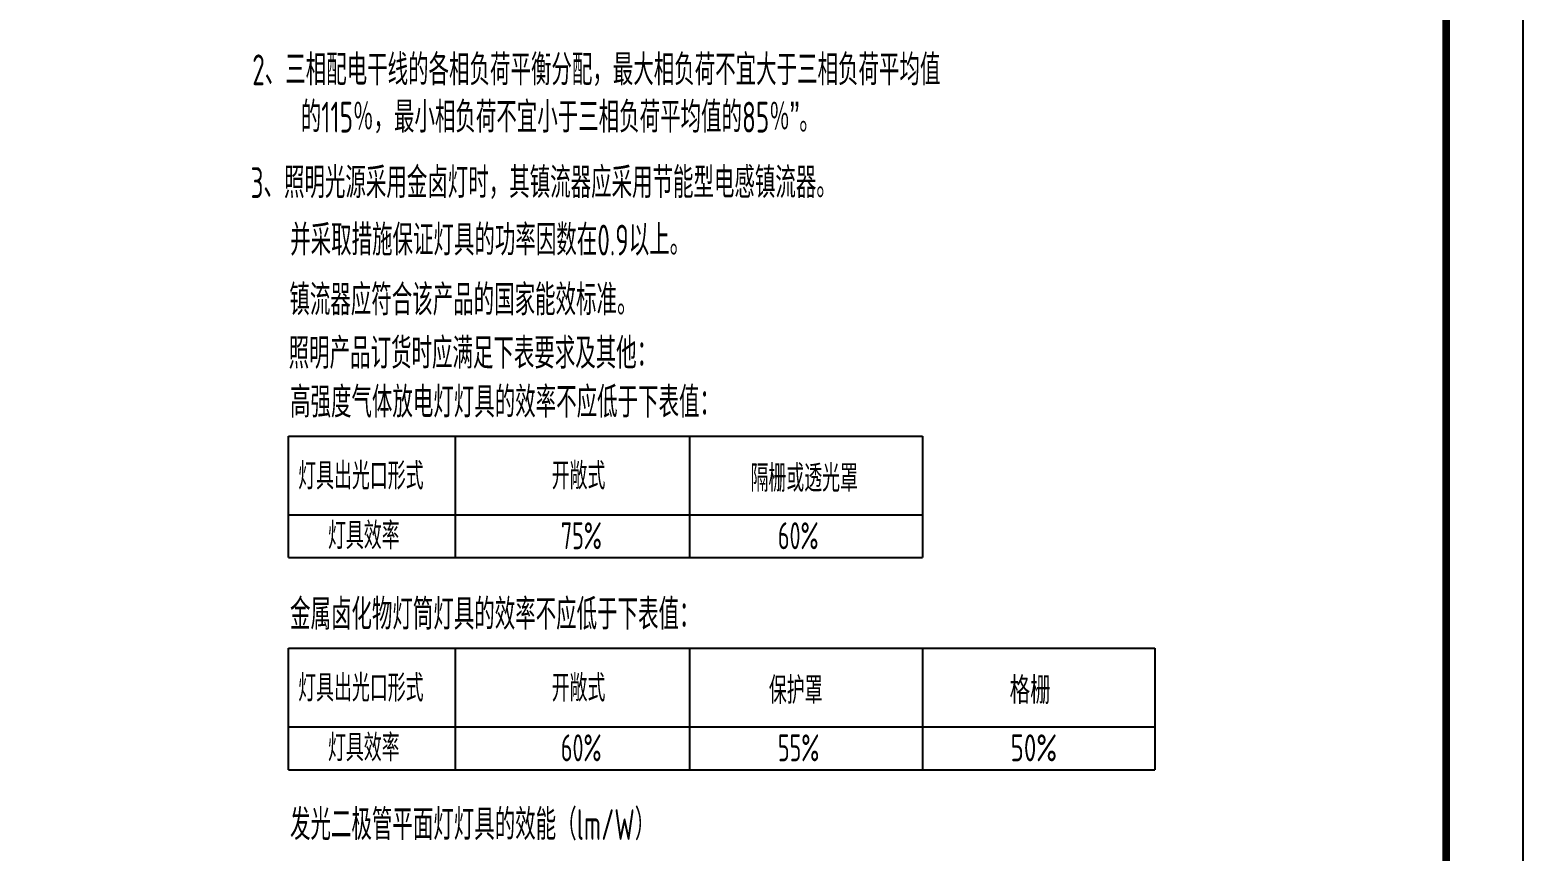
# Model space of a CAD drawing. Extents: x 1234595 to 2088511, y -80443 to 75292.
# Drawn here: x 1317257 to 1336658, y 27180 to 37848 of the extents above; entities that cross this region are included whole.
import ezdxf

# ---------------------------------------------------------------- set-up
doc = ezdxf.new("R2010")
doc.units = 0
doc.header["$LTSCALE"] = 1000
doc.header["$MEASUREMENT"] = 0
doc.layers.add('PUB_TITLE', color=4, linetype='CONTINUOUS')
doc.layers.add('电气', color=3, linetype='CONTINUOUS')
doc.styles.add('SCEI', font='sceie.shx', dxfattribs={"width": 0.75, "bigfont": 'sceic.shx'})
doc.styles.add('sceie', font='sceie.shx', dxfattribs={"width": 0.7, "bigfont": 'sceic.shx'})

msp = doc.modelspace()

# ---------------------------------------------------------------- linework, layer by layer
at = {"layer": 'PUB_TITLE'}
msp.add_lwpolyline([(1277258.5, 14579.7), (1336658.5, 14579.7), (1336658.5, 56579.7), (1277258.5, 56579.7)], close=True, dxfattribs=at)
at = {"layer": 'PUB_TITLE', "const_width": 100}
msp.add_lwpolyline([(1279758.5, 15579.7), (1335658.5, 15579.7), (1335658.5, 55579.7), (1279758.5, 55579.7)], close=True, dxfattribs=at)
at = {"layer": '电气'}
msp.add_line((1320618.3, 32569.2), (1328854, 32569.2), dxfattribs=at)
at = {"layer": '电气', "color": 3}
for p, q in [((1320618.3, 30992.2), (1320618.3, 32569.2)), ((1322787.4, 30992.2), (1322787.4, 32569.2)), ((1325832.8, 30992.2), (1325832.8, 32569.2)), ((1328854, 32569.2), (1328854, 30992.2)), ((1320618.3, 31549.4), (1328854, 31549.4)), ((1320618.3, 30992.2), (1328854, 30992.2)), ((1320618.3, 29814.1), (1331875.3, 29814.1)), ((1320618.3, 28237), (1320618.3, 29814.1)), ((1322787.4, 28237), (1322787.4, 29814.1)), ((1325832.8, 28237), (1325832.8, 29814.1)), ((1328854, 29814.1), (1328854, 28237)), ((1331875.3, 29814.1), (1331875.3, 28237)), ((1320618.3, 28794.2), (1331875.3, 28794.2)), ((1320618.3, 28237), (1331875.3, 28237))]:
    msp.add_line(p, q, dxfattribs=at)

# ---------------------------------------------------------------- texts
at = {"layer": '电气', "style": 'sceie', "width": 0.7}
for s, p in [('2、三相配电干线的各相负荷平衡分配，最大相负荷不宜大于三相负荷平均值', (1320146.4, 37128.5)), ('的115％，最小相负荷不宜小于三相负荷平均值的85％”。', (1320777.2, 36513.9)), ('3、照明光源采用金卤灯时，其镇流器应采用节能型电感镇流器。', (1320125.3, 35662.7)), ('并采取措施保证灯具的功率因数在0.9以上。', (1320639.2, 34916.8)), ('镇流器应符合该产品的国家能效标准。', (1320629.3, 34139.7)), ('照明产品订货时应满足下表要求及其他：', (1320619.4, 33446.7)), ('高强度气体放电灯灯具的效率不应低于下表值：', (1320637.3, 32811.4))]:
    msp.add_text(s, height=400, dxfattribs=at).set_placement(p)
at = {"layer": '电气', "color": 3}
for s, height, style, width, p in [('灯具出光口形式', 350, 'sceie', 0.7, (1320743.4, 31877.6)), ('开敞式', 350, 'sceie', 0.7, (1324037, 31877.6)), ('隔栅或透光罩', 350, 'sceie', 0.7, (1326620, 31847.8)), ('灯具效率', 350, 'sceie', 0.7, (1321130.1, 31101.5)), ('75%', 350, 'sceie', 0.7, (1324156.4, 31101.5)), ('60%', 350, 'sceie', 0.7, (1326976.3, 31101.5)), ('金属卤化物灯筒灯具的效率不应低于下表值：', 400, 'sceie', 0.7, (1320637.3, 30056.2)), ('灯具出光口形式', 350, 'sceie', 0.7, (1320743.4, 29122.5)), ('开敞式', 350, 'sceie', 0.7, (1324037, 29122.5)), ('保护罩', 350, 'sceie', 0.7, (1326858.8, 29092.6)), ('格栅', 350, 'SCEI', 0.8, (1329987.3, 29092.6)), ('灯具效率', 350, 'sceie', 0.7, (1321130.1, 28346.4)), ('60%%%', 350, 'sceie', 0.7, (1324156.4, 28346.4)), ('55%%%', 350, 'sceie', 0.7, (1326976.3, 28346.4)), ('50%%%', 350, 'SCEI', 0.8, (1329997.6, 28346.4)), ('发光二极管平面灯灯具的效能（lm/W）', 400, 'sceie', 0.7, (1320637.3, 27324.8))]:
    msp.add_text(s, height=height, dxfattribs=dict(at, style=style, width=width)).set_placement(p)

doc.saveas('drawing.dxf')
